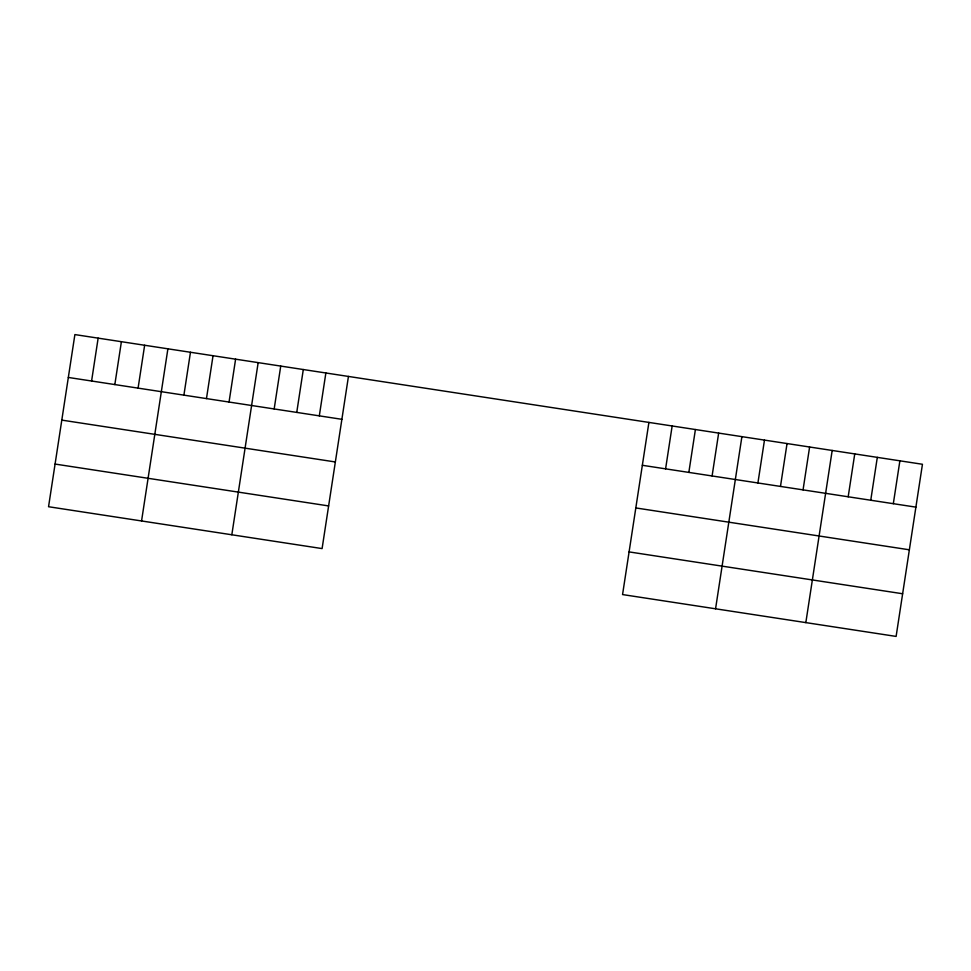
<?xml version="1.0" encoding="UTF-8"?>
<svg xmlns="http://www.w3.org/2000/svg" width="971" height="971" viewBox="0 0 971 971"><rect width="100%" height="100%" fill="white"/><g stroke="black" fill="none" stroke-linecap="round" stroke-linejoin="round"><path stroke-width="1.46" d="M91.59 381.008L98.144 338.139M114.833 384.565L121.399 341.695M138.088 388.121L144.643 345.251M141.56 520.954L167.898 348.807M183.907 395.136L190.462 352.267M206.471 398.583L213.037 355.714M229.047 402.043L235.601 359.173M231.826 534.766L258.165 362.62M274.174 408.949L280.74 366.079M296.75 412.408L303.304 369.526M319.313 415.855L325.868 372.985M348.443 376.432L322.093 548.591L48.55 506.728L74.888 334.582L922.45 464.272L896.112 636.418L622.557 594.568L648.907 422.409M665.596 468.847L672.15 425.978M688.84 472.404L695.406 429.534M712.095 475.96L718.661 433.09M715.566 608.793L741.905 436.647M757.914 482.975L764.48 440.106M780.478 486.422L787.044 443.553M803.053 489.882L809.608 447.012M805.833 622.605L832.183 450.459M848.181 496.788L854.747 453.918M870.756 500.235L877.311 457.365M893.32 503.694L899.886 460.824M68.334 377.452L341.877 419.314M642.341 465.291L915.896 507.141M61.804 420.115L335.347 461.965M635.811 507.942L909.366 549.804M55.08 464.065L328.623 505.927M629.087 551.904L902.642 593.754"/></g></svg>
